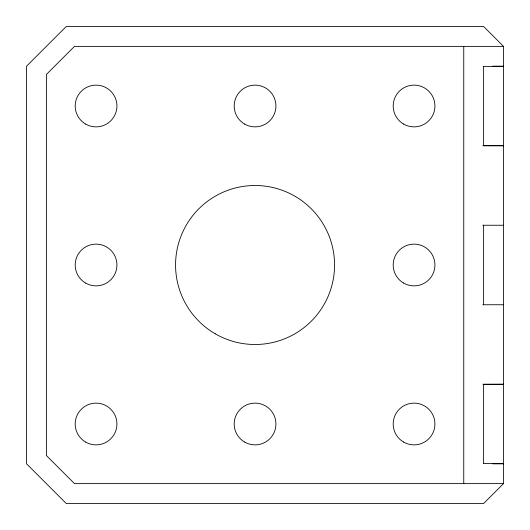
<?xml version="1.0" encoding="UTF-8"?>
<svg xmlns="http://www.w3.org/2000/svg" width="530" height="530" viewBox="0 0 530 530"><rect width="100%" height="100%" fill="white"/><g stroke="black" fill="none" stroke-linecap="round" stroke-linejoin="round"><path stroke-width="0.79" d="M503.5 483.625L483.625 503.5L66.25 503.5L26.5 463.75L26.5 66.25L66.25 26.5L483.625 26.5L503.5 46.375L503.5 483.625L74.485 483.625L46.375 455.515L46.375 74.485L74.485 46.375L503.5 46.375M483.625 66.594L503.5 66.422M483.625 384.389L503.5 384.316M492.748 66.164L503.5 66.164M482.83 145.783L503.5 145.783M482.83 225.25L503.5 225.25M482.83 304.75L503.5 304.75M482.83 384.217L503.5 384.217M492.748 463.836L503.5 463.836M483.625 145.611L503.5 145.684M483.625 463.406L503.5 463.578M483.625 66.422L483.625 145.684M483.625 225.25L483.625 304.75M483.625 384.316L483.625 463.578M463.75 46.375L463.75 483.625M244.628 442.073A20.869 20.869 0 0 0 275.931 424A20.869 20.869 0 0 0 244.628 405.927A20.869 20.869 0 0 0 244.628 442.073M244.628 124.073A20.869 20.869 0 0 0 275.931 106A20.869 20.869 0 0 0 244.628 87.927A20.869 20.869 0 0 0 244.628 124.073M85.628 283.073A20.869 20.869 0 0 0 116.931 265A20.869 20.869 0 0 0 85.628 246.927A20.869 20.869 0 0 0 85.628 283.073M403.628 283.073A20.869 20.869 0 0 0 434.931 265A20.869 20.869 0 0 0 403.628 246.927A20.869 20.869 0 0 0 403.628 283.073M403.628 124.073A20.869 20.869 0 0 0 434.931 106A20.869 20.869 0 0 0 403.628 87.927A20.869 20.869 0 0 0 403.628 124.073M85.628 124.073A20.869 20.869 0 0 0 116.931 106A20.869 20.869 0 0 0 85.628 87.927A20.869 20.869 0 0 0 85.628 124.073M85.628 442.073A20.869 20.869 0 0 0 116.931 424A20.869 20.869 0 0 0 85.628 405.927A20.869 20.869 0 0 0 85.628 442.073M403.628 442.073A20.869 20.869 0 0 0 434.931 424A20.869 20.869 0 0 0 403.628 405.927A20.869 20.869 0 0 0 403.628 442.073M215.312 333.847A79.5 79.5 0 0 0 334.562 265A79.5 79.5 0 0 0 215.312 196.153A79.5 79.5 0 0 0 215.312 333.847"/></g></svg>
